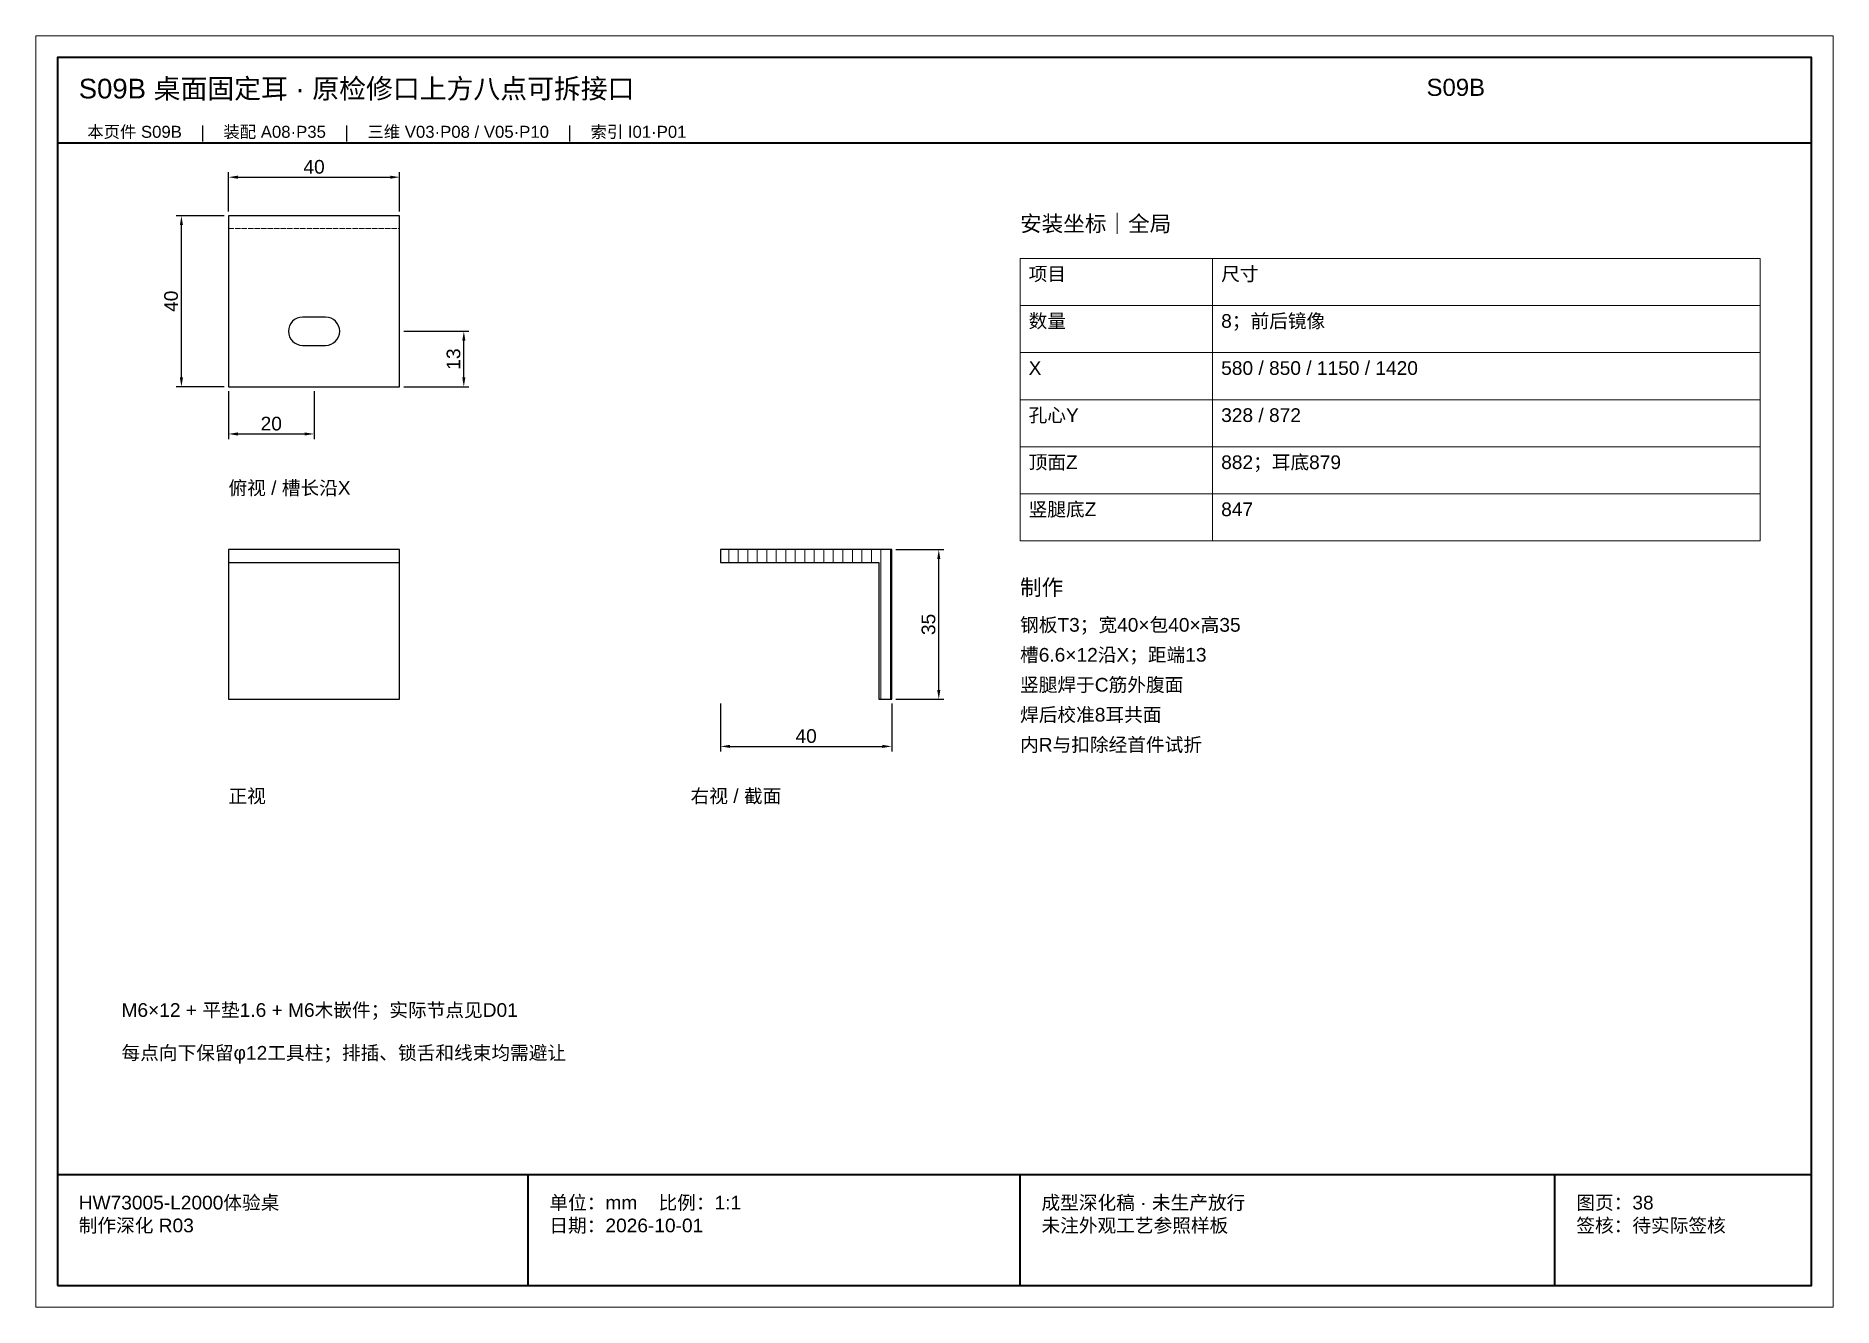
# Paper-space layout 'S09B' of a CAD drawing. Header units: millimetres. Extents: x 0 to 420, y 0 to 297.
# The model-space entities are those that its viewports show. They can reach past a viewport. Long polylines and large blocks are cut down to what shows.
import ezdxf

# ---------------------------------------------------------------- set-up
doc = ezdxf.new("R2010")
doc.units = ezdxf.units.MM
doc.linetypes.add('DASHED', pattern=[1.524, 1.27, -0.254])
for name, color, linetype, lineweight in [('DIM', 7, 'Continuous', 13), ('FRAME', 7, 'Continuous', 35), ('HATCH', 8, 'Continuous', 9), ('HIDDEN', 8, 'DASHED', 13), ('NOTE', 7, 'Continuous', 18), ('OUTLINE', 7, 'Continuous', 25)]:
    doc.layers.add(name, color=color, linetype=linetype, lineweight=lineweight)
doc.styles.add('CN', font='Arial Unicode.ttf')
doc.dimstyles.new('D1_A3', dxfattribs={"dimtxt": 3.2, "dimasz": 2.2, "dimexe": 1.2, "dimexo": 1, "dimgap": 0.8, "dimtad": 1, "dimdsep": 46, "dimtxsty": 'CN', "dimcen": 2.5, "dimclrd": 7, "dimclre": 7, "dimclrt": 7, "dimazin": 3, "dimtfac": 1, "dimtmove": 0, "dimatfit": 3})

msp = doc.modelspace()

# ---------------------------------------------------------------- hatches: boundary and pattern name
at = {"layer": 'HATCH'}
h = msp.add_hatch(dxfattribs=at)
h.set_pattern_fill('ANSI31', scale=0.7, angle=45)
h.paths.add_polyline_path([(264160, 174), (264197, 174), (264197, 142), (264200, 142), (264200, 177), (264160, 177)])

# ---------------------------------------------------------------- linework, layer by layer
at = {"layer": 'DIM'}
for points in [[(264230, 234), (264275, 234), (264275, 245), (264230, 245)], [(264275, 234), (264403, 234), (264403, 245), (264275, 245)], [(264230, 223), (264275, 223), (264275, 234), (264230, 234)], [(264275, 223), (264403, 223), (264403, 234), (264275, 234)], [(264230, 212), (264275, 212), (264275, 223), (264230, 223)], [(264275, 212), (264403, 212), (264403, 223), (264275, 223)], [(264230, 201), (264275, 201), (264275, 212), (264230, 212)], [(264275, 201), (264403, 201), (264403, 212), (264275, 212)], [(264230, 190), (264275, 190), (264275, 201), (264230, 201)], [(264275, 190), (264403, 190), (264403, 201), (264275, 201)], [(264230, 179), (264275, 179), (264275, 190), (264230, 190)], [(264275, 179), (264403, 179), (264403, 190), (264275, 190)]]:
    msp.add_lwpolyline(points, close=True, dxfattribs=at)
at = {"layer": 'FRAME'}
for p, q in [((264005, 272), (264415, 272)), ((264005, 31), (264415, 31)), ((264115, 5), (264115, 31)), ((264230, 5), (264230, 31)), ((264355, 5), (264355, 31))]:
    msp.add_line(p, q, dxfattribs=at)
msp.add_lwpolyline([(264005, 5), (264415, 5), (264415, 292), (264005, 292)], close=True, dxfattribs=at)
at = {"layer": 'HIDDEN'}
msp.add_line((264045, 252), (264085, 252), dxfattribs=at)
at = {"layer": 'OUTLINE'}
for p, q in [((264067.7, 231.3), (264062.3, 231.3)), ((264059, 228), (264059, 228)), ((264071, 228), (264071, 228)), ((264062.3, 224.7), (264067.7, 224.7)), ((264045, 174), (264085, 174))]:
    msp.add_line(p, q, dxfattribs=at)
for points in [[(264045, 215), (264085, 215), (264085, 255), (264045, 255)], [(264045, 142), (264085, 142), (264085, 177), (264045, 177)], [(264160, 174), (264197, 174), (264197, 142), (264200, 142), (264200, 177), (264160, 177)]]:
    msp.add_lwpolyline(points, close=True, dxfattribs=at)
for centre, start, end in [((264062.3, 228), 90, 180), ((264067.7, 228), 0, 90), ((264062.3, 228), 180, 270), ((264067.7, 228), 270, 360)]:
    msp.add_arc(centre, 3.3, start, end, dxfattribs=at)

# ---------------------------------------------------------------- texts
at = {"layer": 'NOTE', "attachment_point": 1, "style": 'CN'}
for s, insert, char_height, width in [('S09B 桌面固定耳 · 原检修口上方八点可拆接口', (264010, 287), 4.6, 310), ('S09B', (264325, 287), 4, 90), ('本页件 S09B    |    装配 A08·P35    |    三维 V03·P08 / V05·P10    |    索引 I01·P01', (264012, 276), 2.8, 396), ('安装坐标｜全局', (264230, 255), 3.7, 173), ('项目', (264232, 243), 3.2, 41), ('尺寸', (264277, 243), 3.2, 124), ('数量', (264232, 232), 3.2, 41), ('8；前后镜像', (264277, 232), 3.2, 124), ('X', (264232, 221), 3.2, 41), ('580 / 850 / 1150 / 1420', (264277, 221), 3.2, 124), ('孔心Y', (264232, 210), 3.2, 41), ('328 / 872', (264277, 210), 3.2, 124), ('顶面Z', (264232, 199), 3.2, 41), ('882；耳底879', (264277, 199), 3.2, 124), ('俯视 / 槽长沿X', (264045, 193), 3.2, 150), ('竖腿底Z', (264232, 188), 3.2, 41), ('847', (264277, 188), 3.2, 124), ('制作', (264230, 170), 3.7, 173), ('钢板T3；宽40×包40×高35', (264230, 161), 3.2, 173), ('槽6.6×12沿X；距端13', (264230, 154), 3.2, 173), ('竖腿焊于C筋外腹面', (264230, 147), 3.2, 173), ('焊后校准8耳共面', (264230, 140), 3.2, 173), ('内R与扣除经首件试折', (264230, 133), 3.2, 173), ('正视', (264045, 121), 3.2, 150), ('右视 / 截面', (264153, 121), 3.2, 150), ('M6×12 + 平垫1.6 + M6木嵌件；实际节点见D01', (264020, 71), 3.2, 380), ('每点向下保留φ12工具柱；排插、锁舌和线束均需避让', (264020, 61), 3.2, 380), ('HW73005-L2000体验桌\\P制作深化 R03', (264010, 26), 3.2, 100), ('单位：mm    比例：1:1\\P日期：2026-10-01', (264120, 26), 3.2, 105), ('成型深化稿 · 未生产放行\\P未注外观工艺参照样板', (264235, 26), 3.2, 115), ('图页：38\\P签核：待实际签核', (264360, 26), 3.2, 55)]:
    msp.add_mtext(s, dxfattribs=dict(at, insert=insert, char_height=char_height, width=width))

# ---------------------------------------------------------------- dimensions: what is measured, and where the dimension line sits
at = {"layer": 'DIM'}
for base, p1, p2 in [((264045, 264), (264045, 255), (264085, 255)), ((264045, 204), (264045, 215), (264065, 215)), ((264160, 131), (264160, 142), (264200, 142))]:
    msp.add_linear_dim(base=base, p1=p1, p2=p2, dimstyle='D1_A3', dxfattribs=at).render()
for base, p1, p2 in [((264034, 215), (264045, 215), (264045, 255)), ((264100, 215), (264085, 215), (264085, 228)), ((264211, 142), (264200, 142), (264200, 177))]:
    msp.add_linear_dim(base=base, p1=p1, p2=p2, angle=90, dimstyle='D1_A3', dxfattribs=at).render()

psp = doc.layouts.new('S09B')

# ---------------------------------------------------------------- viewports
at = {"layer": 'Defpoints'}
psp.add_viewport(center=(210, 148.5), size=(420, 297), view_center_point=(264210, 148.5), view_height=297, dxfattribs=at)

doc.saveas('drawing.dxf')
